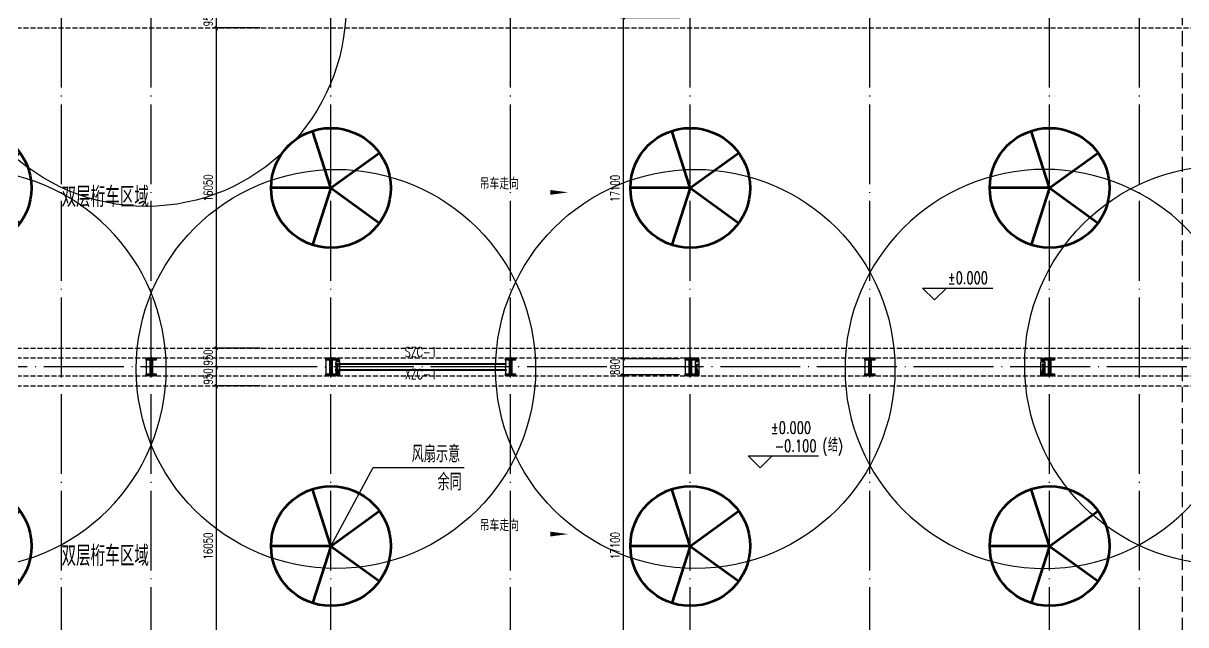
# Model space of a CAD drawing. Extents: x -1313754 to 847533, y 489853 to 941203.
# Drawn here: x -207268 to -149037, y 571901 to 602046 of the extents above; entities that cross this region are included whole.
import ezdxf
from ezdxf.enums import TextEntityAlignment as Align

# ---------------------------------------------------------------- set-up
doc = ezdxf.new("R2010")
doc.units = 0
doc.header["$LTSCALE"] = 1000
doc.header["$MEASUREMENT"] = 0
for name, pattern in [('CENTER', [2, 1.25, -0.25, 0.25, -0.25]), ('DASH', [0.35, 0.25, -0.1]), ('DOTE', [2.42, 2, -0.2, 0.02, -0.2])]:
    doc.linetypes.add(name, pattern=pattern)
doc.layers.get('Defpoints').update_dxf_attribs({"color": 210})
for name, color, linetype in [('A-AXIS-DOTE', 14, 'DOTE'), ('A-AXIS-DP', 126, 'Continuous'), ('A-HATCH-2', 251, 'Continuous'), ('A-LIN-V', 9, 'Continuous'), ('A-WINDOW', 140, 'Continuous'), ('AS-COLN', 6, 'Continuous'), ('AS-WALL', 40, 'Continuous'), ('DIM_SYMB', 3, 'Continuous'), ('PUB_TEXT', 7, 'Continuous'), ('SB_ZF消火栓', 10, 'Continuous'), ('SB_ZF消火栓M', 10, 'Continuous'), ('建-标高', 3, 'Continuous'), ('建-箭头', 3, 'Continuous')]:
    doc.layers.add(name, color=color, linetype=linetype)
for name, color, linetype, lineweight in [('LG-ZF消防', 1, 'Continuous', 60), ('THIN', 7, 'Continuous', 0), ('柱间支撑', 6, 'CENTER', 0)]:
    doc.layers.add(name, color=color, linetype=linetype, lineweight=lineweight)
doc.styles.add('_TCH_DIM', font='SIMPLEX', dxfattribs={"bigfont": 'GBCBIG'})
doc.styles.add('_TCH_DIM_T3', font='SIMPLEX', dxfattribs={"width": 0.705882, "bigfont": 'GBCBIG'})
doc.styles.add('A-STANDARD', font='SIMPLEX', dxfattribs={"bigfont": 'GBCBIG'})
doc.styles.get("Standard").update_dxf_attribs({"font": 'gbenor.shx', "bigfont": 'gbcbig.shx'})
doc.styles.add('TSSD_Rein', font='tj-romans1.shx', dxfattribs={"width": 0.7, "bigfont": 'tj-hztxt.shx'})
doc.dimstyles.new('_TCH_ARCH&&10', dxfattribs={"dimtxt": 29.75, "dimasz": 10, "dimexe": 10, "dimexo": 10, "dimgap": 12.625, "dimtad": 1, "dimdec": 0, "dimzin": 0, "dimdsep": 46, "dimtxsty": '_TCH_DIM_T3', "dimblk": 'ARCHTICK', "dimcen": 0.09, "dimclrt": 7, "dimazin": 2, "dimtfac": 1, "dimtdec": 0, "dimtix": 1, "dimtmove": 2, "dimatfit": 3, "dimfxl": 0, "dimtolj": 1, "dimtzin": 0, "dimarcsym": 0})
doc.dimstyles.new('_TCH_ARCH&&150', dxfattribs={"dimtxt": 446.25, "dimasz": 150, "dimexe": 150, "dimexo": 150, "dimgap": 189.375, "dimtad": 1, "dimdec": 0, "dimzin": 0, "dimdsep": 46, "dimtxsty": '_TCH_DIM_T3', "dimblk": 'ARCHTICK', "dimcen": 0.09, "dimclrt": 7, "dimazin": 2, "dimtfac": 1, "dimtdec": 0, "dimtix": 1, "dimtmove": 2, "dimatfit": 3, "dimfxl": 0, "dimtolj": 1, "dimtzin": 0, "dimarcsym": 0})

# ---------------------------------------------------------------- blocks, each defined once
blk = doc.blocks.new('dote')
at = {"layer": 'A-AXIS-DOTE', "ltscale": 2}
for p, q in [((15382.2, -264080), (15382.2, -167560.7)), ((19882.2, -264080), (19882.2, -167560.7)), ((28882.2, -264080), (28882.2, -167560.7)), ((37882.2, -264080), (37882.2, -167560.7)), ((46882.2, -264080), (46882.2, -167560.7)), ((55882.2, -264080), (55882.2, -167560.7)), ((64882.2, -264080), (64882.2, -167560.7)), ((69382.2, -264080), (69382.2, -167560.7)), ((100786.4, -220000), (-97273.6, -220000))]:
    blk.add_line(p, q, dxfattribs=at)
at = {"layer": 'DIM_SYMB', "linetype": 'DASH', "ltscale": 3}
blk.add_lwpolyline([(71542.3, -265870), (71542.3, -177720)], dxfattribs=at)
blk = doc.blocks.new('_ArchTick')
at = {"color": 0, "linetype": 'ByBlock', "const_width": 0.4}
blk.add_lwpolyline([(-0.5, -0.5), (0.5, 0.5)], dxfattribs=at)
blk = doc.blocks.new('*D1776')
at = {"layer": 'A-WINDOW', "color": 0, "lineweight": -2}
for p, q in [((-174404, 602320), (-177359, 602320)), ((-177209, 585220), (-177209, 602320)), ((-174404, 585220), (-177359, 585220))]:
    blk.add_line(p, q, dxfattribs=at)
at = {"layer": 'Defpoints', "color": 0}
for p in [(-177209, 602320), (-174254, 602320), (-174254, 585220)]:
    blk.add_point(p, dxfattribs=at)
at = {"layer": 'A-WINDOW', "color": 0, "lineweight": -2, "xscale": 150, "yscale": 150, "zscale": 150}
for p, rotation in [((-177209, 602320), 90), ((-177209, 585220), 270)]:
    blk.add_blockref('_ArchTick', p, dxfattribs=dict(at, rotation=rotation))
at = {"layer": 'A-WINDOW', "color": 7, "insert": (-177621, 593770), "char_height": 446.2, "attachment_point": 5, "rotation": 90, "style": '_TCH_DIM_T3'}
blk.add_mtext('\\A1;17100', dxfattribs=at)
blk = doc.blocks.new('*D1777')
at = {"layer": 'A-WINDOW', "color": 0, "lineweight": -2}
for p, q in [((-174404, 585220), (-177359, 585220)), ((-177209, 585220), (-177209, 585370)), ((-177209, 584420), (-177209, 585220)), ((-174404, 584420), (-177359, 584420)), ((-177209, 584420), (-177209, 584270))]:
    blk.add_line(p, q, dxfattribs=at)
at = {"layer": 'Defpoints', "color": 0}
for p in [(-177209, 585220), (-174254, 585220), (-174254, 584420)]:
    blk.add_point(p, dxfattribs=at)
at = {"layer": 'A-WINDOW', "color": 0, "lineweight": -2, "xscale": 150, "yscale": 150, "zscale": 150}
for p, rotation in [((-177209, 585220), 270), ((-177209, 584420), 90)]:
    blk.add_blockref('_ArchTick', p, dxfattribs=dict(at, rotation=rotation))
at = {"layer": 'A-WINDOW', "color": 7, "insert": (-177621, 584820), "char_height": 446.2, "attachment_point": 5, "rotation": 90, "style": '_TCH_DIM_T3'}
blk.add_mtext('\\A1;800', dxfattribs=at)
blk = doc.blocks.new('*D1778')
at = {"layer": 'A-WINDOW', "color": 0, "lineweight": -2}
for p, q in [((-174404, 584420), (-177359, 584420)), ((-177209, 567320), (-177209, 584420)), ((-174404, 567320), (-177359, 567320))]:
    blk.add_line(p, q, dxfattribs=at)
at = {"layer": 'Defpoints', "color": 0}
for p in [(-177209, 584420), (-174254, 584420), (-174254, 567320)]:
    blk.add_point(p, dxfattribs=at)
at = {"layer": 'A-WINDOW', "color": 0, "lineweight": -2, "xscale": 150, "yscale": 150, "zscale": 150}
for p, rotation in [((-177209, 584420), 90), ((-177209, 567320), 270)]:
    blk.add_blockref('_ArchTick', p, dxfattribs=dict(at, rotation=rotation))
at = {"layer": 'A-WINDOW', "color": 7, "insert": (-177621, 575870), "char_height": 446.2, "attachment_point": 5, "rotation": 90, "style": '_TCH_DIM_T3'}
blk.add_mtext('\\A1;17100', dxfattribs=at)
blk = doc.blocks.new('*D1784')
at = {"layer": 'A-WINDOW', "color": 0, "lineweight": -2}
for p, q in [((-195400, 602770), (-197744, 602770)), ((-197594, 602770), (-197594, 602920)), ((-197594, 601820), (-197594, 602770)), ((-195400, 601820), (-197744, 601820)), ((-197594, 601820), (-197594, 601670))]:
    blk.add_line(p, q, dxfattribs=at)
at = {"layer": 'Defpoints', "color": 0}
for p in [(-197594, 602770), (-195250, 602770), (-195250, 601820)]:
    blk.add_point(p, dxfattribs=at)
at = {"layer": 'A-WINDOW', "color": 0, "lineweight": -2, "xscale": 150, "yscale": 150, "zscale": 150}
for p, rotation in [((-197594, 602770), 270), ((-197594, 601820), 90)]:
    blk.add_blockref('_ArchTick', p, dxfattribs=dict(at, rotation=rotation))
at = {"layer": 'A-WINDOW', "color": 7, "insert": (-198006, 602295), "char_height": 446.2, "attachment_point": 5, "rotation": 90, "style": '_TCH_DIM_T3'}
blk.add_mtext('\\A1;950', dxfattribs=at)
blk = doc.blocks.new('*D1785')
at = {"layer": 'A-WINDOW', "color": 0, "lineweight": -2}
for p, q in [((-195400, 601820), (-197744, 601820)), ((-197594, 585770), (-197594, 601820)), ((-195400, 585770), (-197744, 585770))]:
    blk.add_line(p, q, dxfattribs=at)
at = {"layer": 'Defpoints', "color": 0}
for p in [(-197594, 601820), (-195250, 601820), (-195250, 585770)]:
    blk.add_point(p, dxfattribs=at)
at = {"layer": 'A-WINDOW', "color": 0, "lineweight": -2, "xscale": 150, "yscale": 150, "zscale": 150}
for p, rotation in [((-197594, 601820), 90), ((-197594, 585770), 270)]:
    blk.add_blockref('_ArchTick', p, dxfattribs=dict(at, rotation=rotation))
at = {"layer": 'A-WINDOW', "color": 7, "insert": (-198006, 593795), "char_height": 446.2, "attachment_point": 5, "rotation": 90, "style": '_TCH_DIM_T3'}
blk.add_mtext('\\A1;16050', dxfattribs=at)
blk = doc.blocks.new('*D1786')
at = {"layer": 'A-WINDOW', "color": 0, "lineweight": -2}
for p, q in [((-197594, 585770), (-197594, 585920)), ((-195400, 585770), (-197744, 585770)), ((-197594, 584820), (-197594, 585770)), ((-195400, 584820), (-197744, 584820)), ((-197594, 584820), (-197594, 584670))]:
    blk.add_line(p, q, dxfattribs=at)
at = {"layer": 'Defpoints', "color": 0}
for p in [(-197594, 585770), (-195250, 585770), (-195250, 584820)]:
    blk.add_point(p, dxfattribs=at)
at = {"layer": 'A-WINDOW', "color": 0, "lineweight": -2, "xscale": 150, "yscale": 150, "zscale": 150}
for p, rotation in [((-197594, 585770), 270), ((-197594, 584820), 90)]:
    blk.add_blockref('_ArchTick', p, dxfattribs=dict(at, rotation=rotation))
at = {"layer": 'A-WINDOW', "color": 7, "insert": (-198006, 585295), "char_height": 446.2, "attachment_point": 5, "rotation": 90, "style": '_TCH_DIM_T3'}
blk.add_mtext('\\A1;950', dxfattribs=at)
blk = doc.blocks.new('*D1787')
at = {"layer": 'A-WINDOW', "color": 0, "lineweight": -2}
for p, q in [((-195400, 584820), (-197744, 584820)), ((-197594, 584820), (-197594, 584970)), ((-197594, 583870), (-197594, 584820)), ((-195400, 583870), (-197744, 583870)), ((-197594, 583870), (-197594, 583720))]:
    blk.add_line(p, q, dxfattribs=at)
at = {"layer": 'Defpoints', "color": 0}
for p in [(-197594, 584820), (-195250, 584820), (-195250, 583870)]:
    blk.add_point(p, dxfattribs=at)
at = {"layer": 'A-WINDOW', "color": 0, "lineweight": -2, "xscale": 150, "yscale": 150, "zscale": 150}
for p, rotation in [((-197594, 584820), 270), ((-197594, 583870), 90)]:
    blk.add_blockref('_ArchTick', p, dxfattribs=dict(at, rotation=rotation))
at = {"layer": 'A-WINDOW', "color": 7, "insert": (-198006, 584345), "char_height": 446.2, "attachment_point": 5, "rotation": 90, "style": '_TCH_DIM_T3'}
blk.add_mtext('\\A1;950', dxfattribs=at)
blk = doc.blocks.new('*D1788')
at = {"layer": 'A-WINDOW', "color": 0, "lineweight": -2}
for p, q in [((-195400, 583870), (-197744, 583870)), ((-197594, 567820), (-197594, 583870)), ((-195400, 567820), (-197744, 567820))]:
    blk.add_line(p, q, dxfattribs=at)
at = {"layer": 'Defpoints', "color": 0}
for p in [(-197594, 583870), (-195250, 583870), (-195250, 567820)]:
    blk.add_point(p, dxfattribs=at)
at = {"layer": 'A-WINDOW', "color": 0, "lineweight": -2, "xscale": 150, "yscale": 150, "zscale": 150}
for p, rotation in [((-197594, 583870), 90), ((-197594, 567820), 270)]:
    blk.add_blockref('_ArchTick', p, dxfattribs=dict(at, rotation=rotation))
at = {"layer": 'A-WINDOW', "color": 7, "insert": (-198006, 575845), "char_height": 446.2, "attachment_point": 5, "rotation": 90, "style": '_TCH_DIM_T3'}
blk.add_mtext('\\A1;16050', dxfattribs=at)
blk = doc.blocks.new('w4324324')
at = {"layer": 'A-HATCH-2', "lineweight": 60}
for q in [(-1694760, 686605), (-1697614, 684532), (-1691907, 684532), (-1696524, 681178), (-1692997, 681178)]:
    blk.add_line((-1694760, 683605), q, dxfattribs=at)
blk.add_circle((-1694760, 683605), 3000, dxfattribs=at)
blk = doc.blocks.new('342343')
at = {"layer": 'A-LIN-V'}
for p in [(1048660, 9556), (1066610, 9556), (1048660, -8444), (1066610, -8444), (1048660, -26444), (1066610, -26444), (1048660, -44444), (1066610, -44444)]:
    blk.add_blockref('w4324324', p, dxfattribs=at)
blk = doc.blocks.new('*D1767')
at = {"layer": 'A-AXIS-DP', "color": 0, "lineweight": -2}
for p, q in [((-165054, 621030), (-165054, 621079)), ((-165054, 621069), (-164654, 621069)), ((-164654, 621030), (-164654, 621079))]:
    blk.add_line(p, q, dxfattribs=at)
at = {"layer": 'Defpoints', "color": 0}
for p in [(-165054, 621020), (-164654, 621069), (-164654, 621020)]:
    blk.add_point(p, dxfattribs=at)
at = {"layer": 'A-AXIS-DP', "color": 0, "lineweight": -2, "xscale": 10, "yscale": 10, "zscale": 10, "rotation": 180}
blk.add_blockref('_ArchTick', (-165054, 621069), dxfattribs=at)
at = {"layer": 'A-AXIS-DP', "color": 0, "lineweight": -2, "xscale": 10, "yscale": 10, "zscale": 10}
blk.add_blockref('_ArchTick', (-164654, 621069), dxfattribs=at)
at = {"layer": 'A-AXIS-DP', "color": 7, "insert": (-164854, 621096), "char_height": 29.8, "attachment_point": 5, "style": '_TCH_DIM_T3'}
blk.add_mtext('\\A1;400', dxfattribs=at)
blk = doc.blocks.new('*D1768')
at = {"layer": 'A-AXIS-DP', "color": 0, "lineweight": -2}
for p, q in [((-165064, 621020), (-165105, 621020)), ((-165095, 620220), (-165095, 621020)), ((-165064, 620220), (-165105, 620220))]:
    blk.add_line(p, q, dxfattribs=at)
at = {"layer": 'Defpoints', "color": 0}
for p in [(-165095, 621020), (-165054, 621020), (-165054, 620220)]:
    blk.add_point(p, dxfattribs=at)
at = {"layer": 'A-AXIS-DP', "color": 0, "lineweight": -2, "xscale": 10, "yscale": 10, "zscale": 10}
for p, rotation in [((-165095, 621020), 90), ((-165095, 620220), 270)]:
    blk.add_blockref('_ArchTick', p, dxfattribs=dict(at, rotation=rotation))
at = {"layer": 'A-AXIS-DP', "color": 7, "insert": (-165123, 620620), "char_height": 29.8, "attachment_point": 5, "rotation": 90, "style": '_TCH_DIM_T3'}
blk.add_mtext('\\A1;800', dxfattribs=at)
blk = doc.blocks.new('23124232432')
at = {"layer": '柱间支撑', "const_width": 100}
for points in [[(-183054, 584970), (-191654, 584970)], [(-183054, 584670), (-191654, 584670)]]:
    blk.add_lwpolyline(points, dxfattribs=at)
at = {"layer": 'THIN', "style": 'TSSD_Rein', "width": 0.7}
for s, p in [('SZC-1', (-187354, 585170)), ('XZC-1', (-187354, 584066))]:
    blk.add_text(s, height=500, dxfattribs=at).set_placement(p, align=Align.BOTTOM_CENTER)
blk = doc.blocks.new('A$C5D961328')
at = {"layer": 'SB_ZF消火栓'}
blk.add_hatch(color=256, dxfattribs=at).paths.add_polyline_path([(0, 40), (700, 40), (700, 240)])
at = {"layer": 'A-LIN-V', "ltscale": 500}
blk.add_circle((350, 40), 10001, dxfattribs=at)
at = {"layer": 'SB_ZF消火栓'}
for p, q in [((700, 240), (0, 240)), ((0, 240), (0, 40)), ((700, 240), (0, 40)), ((0, 40), (700, 40)), ((700, 240), (700, 40))]:
    blk.add_line(p, q, dxfattribs=at)
at = {"layer": 'SB_ZF消火栓', "color": 1}
blk.add_circle((140, 140), 32.5, dxfattribs=at)
blk = doc.blocks.new('we42342343234')
at = {"layer": 'LG-ZF消防'}
for centre in [(-191504, 585170), (-173504, 585170), (-156204, 585170)]:
    blk.add_circle(centre, 50, dxfattribs=at)
at = {"layer": 'SB_ZF消火栓M'}
for p, rotation in [((-201064, 602520), 90), ((-191644, 585070), 270), ((-173644, 585070), 270), ((-147064, 584570), 90)]:
    blk.add_blockref('A$C5D961328', p, dxfattribs=dict(at, rotation=rotation))
at = {"layer": 'SB_ZF消火栓M', "xscale": -1.000000000000001, "rotation": 90}
for p in [(-210064, 585070), (-156064, 585070)]:
    blk.add_blockref('A$C5D961328', p, dxfattribs=at)
blk = doc.blocks.new('234243242332')
at = {"layer": 'SB_ZF消火栓'}
blk.add_blockref('we42342343234', (0, 0), dxfattribs=at)
blk = doc.blocks.new('4324324')
at = {"layer": 'A-HATCH-2', "linetype": 'DASH'}
for p, q in [((-294754.2, 601820), (-128854.2, 601820)), ((-294754.2, 585770.1), (-128854.2, 585770.1)), ((-294754.2, 585270.1), (-128854.2, 585270.1)), ((-307354.2, 584369.9), (-128854.2, 584369.9)), ((-307354.2, 583869.9), (-128854.2, 583869.9))]:
    blk.add_line(p, q, dxfattribs=at)
at = {"layer": 'A-WINDOW'}
for p1, p2, distance, picture, middle in [((-195250, 601820), (-195250, 602770), 2343.8, '*D1784', (-198006.3, 602295)), ((-174254.2, 585219.9), (-174254.2, 602319.9), 2954.7, '*D1776', (-177621.3, 593769.9)), ((-195250, 585770.1), (-195250, 601820), 2343.8, '*D1785', (-198006.3, 593795)), ((-195250, 584820), (-195250, 585770.1), 2343.8, '*D1786', (-198006.2, 585295)), ((-174254.2, 584419.9), (-174254.2, 585219.9), 2954.7, '*D1777', (-177621.3, 584819.9)), ((-195250, 583869.9), (-195250, 584820), 2343.8, '*D1787', (-198006.2, 584345)), ((-174254.2, 567319.9), (-174254.2, 584419.9), 2954.7, '*D1778', (-177621.3, 575869.9)), ((-195250, 567820), (-195250, 583869.9), 2343.8, '*D1788', (-198006.2, 575845))]:
    dim = blk.add_aligned_dim(p1=p1, p2=p2, distance=distance, dimstyle='_TCH_ARCH&&150', dxfattribs=at)
    dim.commit()
    dim.dimension.update_dxf_attribs({"geometry": picture, "text_midpoint": middle})
blk = doc.blocks.new('w42343243')
at = {"layer": 'A-HATCH-2'}
blk.add_lwpolyline([(-165104.2, 621070), (-164604.2, 621070), (-164604.2, 620958), (-164800.2, 620958), (-164800.2, 620282), (-164604.2, 620282), (-164604.2, 620170), (-165104.2, 620170), (-165104.2, 620282), (-164908.2, 620282), (-164908.2, 620958), (-165104.2, 620958)], close=True, dxfattribs=at)
at = {"layer": 'AS-COLN', "color": 3}
blk.add_lwpolyline([(-165054.2, 621020), (-164654.2, 621020), (-164654.2, 621008), (-164850.2, 621008), (-164850.2, 620232), (-164654.2, 620232), (-164654.2, 620220), (-165054.2, 620220), (-165054.2, 620232), (-164858.2, 620232), (-164858.2, 621008), (-165054.2, 621008)], close=True, dxfattribs=at)
at = {"layer": 'A-AXIS-DP'}
for p1, p2, distance, picture, middle in [((-165054.2, 620220), (-165054.2, 621020), 41.2, '*D1768', (-165122.9, 620620)), ((-165054.2, 621020), (-164654.2, 621020), 48.8, '*D1767', (-164854.2, 621096.2))]:
    dim = blk.add_aligned_dim(p1=p1, p2=p2, distance=distance, dimstyle='_TCH_ARCH&&10', dxfattribs=at)
    dim.commit()
    dim.dimension.update_dxf_attribs({"geometry": picture, "text_midpoint": middle})
blk = doc.blocks.new('42343')
at = {"layer": 'A-WINDOW'}
for p in [(-36000, -35800), (-27000, -35800), (-18000, -35800), (-9000, -35800), (0, -35800), (9000, -35800)]:
    blk.add_blockref('w42343243', p, dxfattribs=at)

msp = doc.modelspace()

# ---------------------------------------------------------------- linework, layer by layer
at = {"layer": 'DIM_SYMB'}
for p, q in [((-191854.2, 575845), (-189734.2, 579775)), ((-189734.2, 579775), (-185184.2, 579775))]:
    msp.add_line(p, q, dxfattribs=at)
at = {"layer": 'DIM_SYMB', "const_width": 100}
msp.add_lwpolyline([(-191877.9, 575801, 1), (-191830.4, 575889, 1)], format="xyb", close=True, dxfattribs=at)
at = {"layer": '建-标高'}
for p, q in [((-161621.4, 588177), (-162221.4, 588777)), ((-162221.4, 588777), (-158701.4, 588777)), ((-161621.4, 588177), (-161021.4, 588777)), ((-170360.6, 579760), (-170960.6, 580360)), ((-170960.6, 580360), (-167440.6, 580360)), ((-170360.6, 579760), (-169760.6, 580360))]:
    msp.add_line(p, q, dxfattribs=at)
at = {"layer": '建-箭头'}
for points in [[(-186866.4, 593570, 0, 0, 0), (-179966.4, 593570, 0, 240, 0), (-180866.4, 593570, 0, 0, 0)], [(-186866.4, 576445, 0, 0, 0), (-179966.4, 576445, 0, 240, 0), (-180866.4, 576445, 0, 0, 0)]]:
    msp.add_lwpolyline(points, format="xyseb", dxfattribs=at)

# ---------------------------------------------------------------- block references
at = {"layer": 'A-LIN-V', "rotation": 90}
msp.add_blockref('342343', (483306.5, 1221945), dxfattribs=at)
at = {"layer": 'A-WINDOW'}
for name in ['42343', '4324324']:
    msp.add_blockref(name, (0, 0), dxfattribs=at)
at = {"layer": 'AS-WALL'}
msp.add_blockref('dote', (-220736.4, 804820), dxfattribs=at)
at = {"layer": 'SB_ZF消火栓', "linetype": 'Continuous'}
msp.add_blockref('234243242332', (0, 0), dxfattribs=at)
at = {"layer": '柱间支撑'}
msp.add_blockref('23124232432', (0, 0), dxfattribs=at)

# ---------------------------------------------------------------- texts
at = {"layer": 'PUB_TEXT'}
for p in [(-205349.3, 592839.2), (-205349.3, 574849.2)]:
    msp.add_text('双层桁车区域', height=1012.77, dxfattribs=at).set_placement(p)
for s, height, style, p in [('吊车走向', 578.72, 'A-STANDARD', (-184404, 593716.9)), ('结', 675.2, 'A-STANDARD', (-166960.6, 580570)), ('风扇示意', 843.97, '_TCH_DIM', (-187811, 580037.5)), ('余同', 843.97, '_TCH_DIM', (-186517.2, 578637.5)), ('吊车走向', 578.72, 'A-STANDARD', (-184404, 576591.9))]:
    msp.add_text(s, height=height, dxfattribs=dict(at, style=style)).set_placement(p)
at = {"layer": 'PUB_TEXT', "style": 'A-STANDARD', "width": 0.705882}
for s, p in [('%%P0.000', (-160961.4, 588987)), ('%%P0.000', (-169820.6, 581480)), ('-0.100', (-169620.6, 580570)), ('(', (-167240.6, 580570)), (')', (-166469.1, 580570))]:
    msp.add_text(s, height=595, dxfattribs=at).set_placement(p)

doc.saveas('drawing.dxf')
